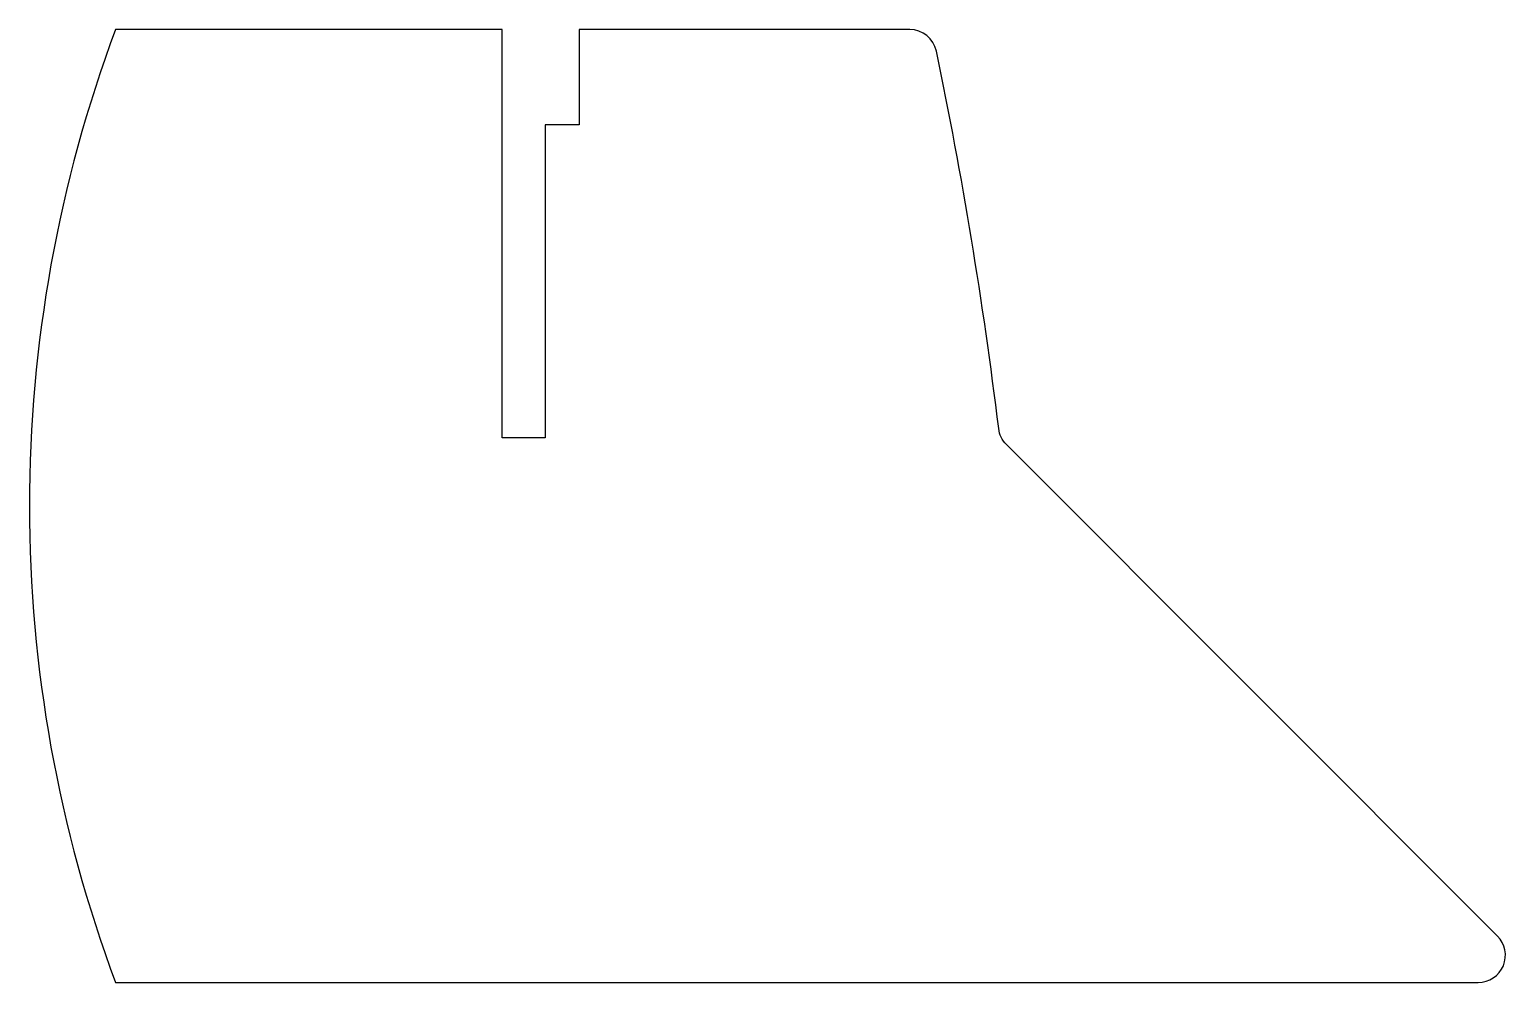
# Model space of a CAD drawing. Header units: millimetres. Extents: x -7 to 102, y -154 to -84.
import ezdxf

# ---------------------------------------------------------------- set-up
doc = ezdxf.new("R2010")
doc.units = ezdxf.units.MM
doc.layers.get('0').update_dxf_attribs({"linetype": 'CONTINUOUS'})

msp = doc.modelspace()

# ---------------------------------------------------------------- linework, layer by layer
msp.add_lwpolyline([(99.94, -153.79, 0.668179), (101.36, -150.38), (65.26, -114.28, -0.167444), (64.69, -113.11, 0.020987), (60.11, -85.38, 0.355167), (58.15, -83.79), (33.86, -83.79), (33.86, -90.79), (31.36, -90.79), (31.36, -113.79), (28.19, -113.79), (28.19, -83.79), (-0.23, -83.79, 0.180715), (-0.23, -153.79)], format="xyb", close=True)

doc.saveas('drawing.dxf')
